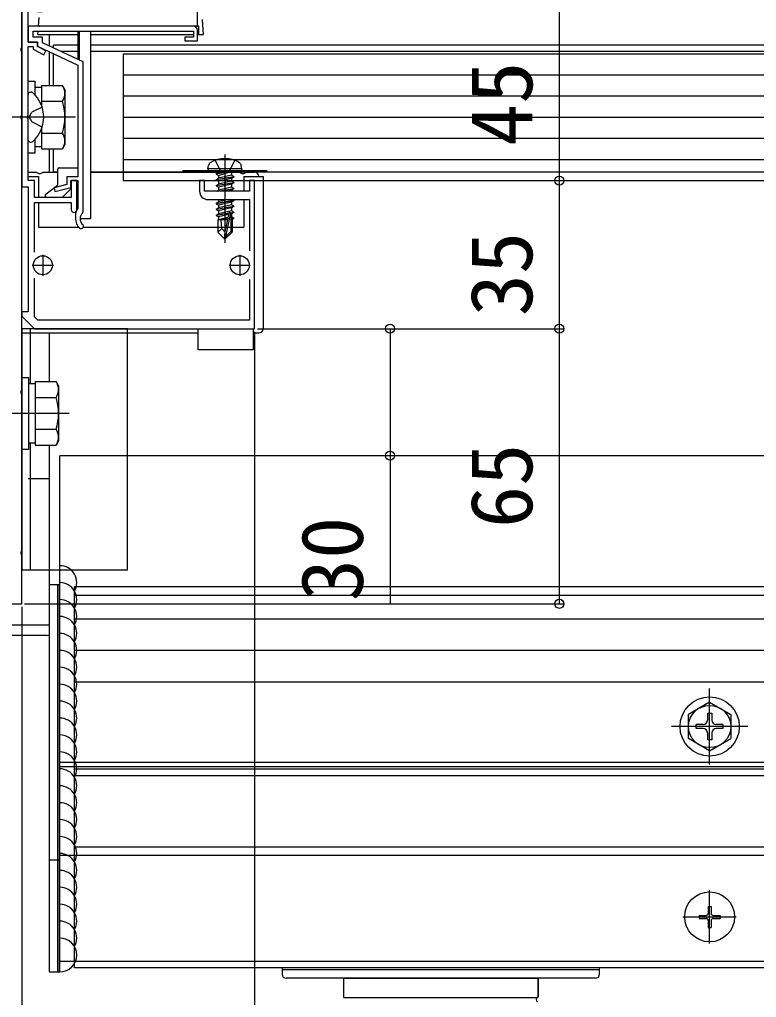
# Model space of a CAD drawing. Units: millimetres, scale not verified. Extents: x -875 to 875, y -1304 to 1296.
# Drawn here: x -618.2 to -444.2, y 142.9 to 374 of the extents above; entities that cross this region are included whole.
import ezdxf
from ezdxf.enums import TextEntityAlignment as Align

# ---------------------------------------------------------------- set-up
doc = ezdxf.new("R2010")
doc.units = ezdxf.units.MM
doc.header["$LTSCALE"] = 8
for name, color, linetype in [('0-3_YKK_11', 7, 'Continuous'), ('0-4_YKK_12', 2, 'Continuous'), ('0-5_YKK_13', 4, 'Continuous'), ('0-7_YKK_D', 6, 'Continuous')]:
    doc.layers.add(name, color=color, linetype=linetype)
doc.styles.add('ＭＳ ゴシック', font='')
doc.styles.get('ＭＳ ゴシック').set_extended_font_data('MS Gothic')

msp = doc.modelspace()

# ---------------------------------------------------------------- linework, layer by layer
at = {"layer": '0-3_YKK_11'}
for p, q in [((-605.018, 327.695), (-605.018, 326.895)), ((-612.718, 318.395), (-612.718, 313.395)), ((-566.218, 318.395), (-566.218, 313.395)), ((-615.218, 315.895), (-610.218, 315.895)), ((-568.718, 315.895), (-563.718, 315.895))]:
    msp.add_line(p, q, dxfattribs=at)
for points in [[(-644.218, 235.895), (-617.718, 235.895), (-617.718, 247.437), (-617.838, 247.62), (-617.838, 248.17), (-617.718, 248.353), (-617.718, 285.437), (-617.838, 285.62), (-617.838, 286.17), (-617.718, 286.353), (-617.718, 350.437), (-617.838, 350.62), (-617.838, 351.17), (-617.718, 351.353), (-617.718, 366.437), (-617.838, 366.62), (-617.838, 367.17), (-617.718, 367.353), (-617.718, 379.395), (-614.118, 379.395), (-614.118, 375.895), (-612.718, 375.895), (-612.718, 379.895)], [(-617.718, 379.395), (-617.718, 334.395), (-616.218, 334.395), (-616.218, 304.895), (-617.718, 304.895), (-617.718, 303.895), (-614.718, 300.895), (-562.718, 300.895), (-562.718, 335.895), (-563.918, 335.895), (-563.918, 333.395), (-574.518, 333.395), (-574.518, 335.895), (-575.718, 335.895), (-575.718, 333.395)], [(-604.718, 329.045), (-604.718, 335.895), (-606.018, 335.895), (-606.018, 331.895), (-614.718, 331.895), (-614.718, 335.895), (-616.218, 335.895), (-616.218, 350.437), (-616.338, 350.62), (-616.338, 351.17), (-616.218, 351.353), (-616.218, 367.595), (-615.018, 367.595), (-615.018, 366.988), (-612.449, 365.652), (-611.987, 366.539), (-614.018, 367.595), (-614.018, 368.595), (-616.218, 368.595), (-616.218, 379.395)], [(-577.218, 372.395), (-616.218, 372.395), (-616.218, 368.595), (-614.018, 368.595), (-614.018, 367.695), (-604.418, 363.195), (-604.418, 336.795), (-607.018, 336.795), (-607.018, 334.989), (-610.083, 334.18), (-609.853, 333.31), (-606.118, 334.295), (-606.118, 335.895), (-604.418, 335.895), (-604.418, 329.592), (-604.473, 329.42)], [(-603.314, 328.285), (-603.218, 328.504), (-603.218, 363.958), (-612.818, 368.458), (-612.818, 369.795), (-615.018, 369.795), (-615.018, 371.195), (-577.118, 371.195), (-577.118, 369.795), (-579.218, 369.795), (-579.218, 368.895), (-576.218, 368.895), (-576.218, 371.395)], [(-614.718, 318.955), (-614.718, 330.695), (-606.018, 330.695), (-606.018, 329.045)], [(-573.718, 331.395), (-563.918, 331.395), (-563.918, 319.294)], [(-563.918, 312.497), (-563.918, 302.895), (-613.89, 302.895), (-614.718, 303.724), (-614.718, 312.836)]]:
    msp.add_lwpolyline(points, dxfattribs=at)
for centre, radius, start, end in [((-577.218, 371.395), 1, 0.00001, 89.99999), ((-573.718, 333.395), 2, 180.00001, 269.99999), ((-605.368, 329.045), 0.65, 180.00001, 269.99999), ((-605.368, 329.045), 0.65, 270.00001, 359.99999), ((-602.018, 327.695), 3, 144.90318, 180), ((-602.018, 326.895), 1.9, 132.9859, 227.02712), ((-602.018, 326.895), 3, 180.00001, 227.02713), ((-603.688, 325.103), 0.55, 227.02712, 330.00001), ((-603.688, 325.103), 0.55, 329.99997, 47.0271)]:
    msp.add_arc(centre, radius, start, end, dxfattribs=at)
at = {"layer": '0-4_YKK_12'}
for p, q in [((-611.218, 370.395), (-611.218, 367.708)), ((-604.368, 367.895), (-610.218, 367.895)), ((-610.218, 367.239), (-610.218, 367.895)), ((-279.718, 367.895), (-601.368, 367.895)), ((-611.218, 366.383), (-611.218, 358.401)), ((-610.218, 358.401), (-610.218, 365.914)), ((-604.368, 366.395), (-608.418, 366.395)), ((-279.718, 366.395), (-601.368, 366.395)), ((-611.218, 343.39), (-611.218, 337.895)), ((-611.218, 299.895), (-611.218, 288.401)), ((-611.218, 265.395), (-616.218, 265.395)), ((507.782, 239.895), (-605.218, 239.895)), ((507.782, 237.869), (-605.218, 237.869)), ((507.782, 232.295), (-605.218, 232.295)), ((-618.718, 230.895), (-611.218, 230.895)), ((507.782, 224.895), (-605.218, 224.895)), ((507.782, 217.395), (-605.218, 217.395)), ((511.282, 198.395), (-608.718, 198.395)), ((511.282, 197.395), (-608.718, 197.395)), ((507.782, 196.808), (-605.218, 196.808)), ((507.782, 195.271), (-605.218, 195.271)), ((507.782, 178.396), (-605.218, 178.396)), ((511.282, 176.395), (-608.718, 176.395)), ((511.282, 151.395), (-608.718, 151.395)), ((507.782, 151.396), (-605.218, 151.396)), ((507.782, 149.896), (-605.218, 149.896))]:
    msp.add_line(p, q, dxfattribs=at)
for points in [[(-609.168, 337.895), (-610.218, 337.895), (-610.218, 343.39)], [(-279.718, 337.895), (-593.718, 337.895), (-601.368, 337.895)], [(-611.218, 273.39), (-611.218, 243.895), (-611.218, 230.895)], [(511.282, 270.895), (495.782, 270.895), (-592.718, 270.895), (-608.718, 270.895)], [(-608.718, 151.395), (-608.718, 243.895), (-608.718, 270.895)], [(-605.218, 149.896), (-605.218, 151.395), (-605.218, 239.895)]]:
    msp.add_lwpolyline(points, dxfattribs=at)
at = {"layer": '0-5_YKK_13'}
for p, q in [((-613.746, 372.395), (-613.622, 374.426)), ((-575.868, 372.395), (-613.427, 372.395)), ((-575.868, 370.395), (-575.868, 372.395)), ((-575.086, 373.956), (-574.868, 370.395)), ((-613.868, 370.395), (-613.819, 371.195)), ((-613.868, 370.395), (-604.368, 370.395)), ((-604.368, 364.497), (-604.368, 371.195)), ((-604.068, 364.356), (-604.068, 371.195)), ((-601.368, 326.895), (-601.368, 371.195)), ((-601.368, 370.395), (-577.118, 370.395)), ((-576.218, 370.395), (-574.868, 370.395)), ((-593.718, 365.895), (496.282, 365.895)), ((-593.718, 365.895), (-593.718, 335.895)), ((-593.718, 360.895), (496.282, 360.895)), ((-613.018, 358.401), (-608.099, 358.401)), ((-613.018, 358.401), (-613.018, 353.625)), ((-607.518, 357.395), (-608.099, 358.401)), ((-616.218, 356.146), (-616.218, 356.25)), ((-616.218, 345.644), (-616.218, 356.146)), ((-615.673, 356.795), (-615.475, 356.795)), ((-614.618, 357.945), (-613.018, 357.945)), ((-607.518, 357.395), (-607.518, 344.395)), ((-593.718, 355.895), (496.282, 355.895)), ((-613.018, 354.895), (-613.018, 353.625)), ((-613.018, 354.648), (-608.099, 354.648)), ((-615.962, 350.895), (-615.353, 352.04)), ((-612.893, 353.267), (-615.353, 352.04)), ((-611.714, 350.895), (-633.131, 350.895)), ((-605.018, 350.895), (-631.518, 350.895)), ((-615.962, 350.895), (-615.353, 349.75)), ((-612.893, 348.523), (-615.353, 349.75)), ((-593.718, 350.895), (496.282, 350.895)), ((-613.018, 348.166), (-613.018, 346.895)), ((-613.018, 348.166), (-613.018, 343.39)), ((-613.018, 347.142), (-608.099, 347.142)), ((-615.673, 344.995), (-615.475, 344.995)), ((-607.518, 344.395), (-608.099, 343.39)), ((-593.718, 345.895), (496.282, 345.895)), ((-613.018, 343.845), (-614.618, 343.845)), ((-613.018, 343.39), (-608.099, 343.39)), ((-569.718, 342.095), (-569.718, 321.195)), ((-593.718, 340.895), (496.282, 340.895)), ((-616.218, 337.895), (-614.182, 337.895)), ((-612.754, 337.895), (-609.168, 337.895)), ((-609.168, 335.045), (-609.168, 338.595)), ((-608.868, 338.895), (-604.418, 338.895)), ((-601.368, 337.895), (-566.182, 337.895)), ((-559.718, 338.195), (-579.718, 338.195)), ((-573.718, 338.695), (-573.577, 339.498)), ((-565.718, 338.695), (-573.718, 338.695)), ((-573.718, 338.695), (-573.63, 338.195)), ((-565.806, 338.195), (-573.63, 338.195)), ((-571.818, 337.545), (-568.218, 338.145)), ((-568.218, 338.045), (-571.818, 337.445)), ((-571.818, 337.545), (-571.268, 337.863)), ((-571.818, 337.545), (-571.818, 337.445)), ((-571.818, 337.545), (-571.818, 337.445)), ((-571.818, 337.445), (-571.268, 337.128)), ((-568.218, 338.145), (-571.268, 337.863)), ((-571.268, 337.128), (-568.218, 338.045)), ((-571.268, 337.995), (-571.268, 337.863)), ((-568.218, 338.145), (-568.218, 338.045)), ((-568.168, 337.995), (-568.168, 337.163)), ((-565.718, 338.695), (-565.86, 339.498)), ((-565.718, 338.695), (-565.806, 338.195)), ((-564.754, 337.895), (-562.718, 337.895)), ((-616.218, 336.895), (-613.718, 336.895)), ((-613.718, 336.895), (-613.718, 331.895)), ((-593.718, 335.895), (496.282, 335.895)), ((-571.818, 336.145), (-567.618, 336.845)), ((-567.618, 336.745), (-571.818, 336.045)), ((-571.818, 336.145), (-571.268, 336.463)), ((-571.818, 336.145), (-571.818, 336.045)), ((-571.818, 336.045), (-571.268, 335.728)), ((-571.818, 334.745), (-567.618, 335.445)), ((-567.618, 335.345), (-571.818, 334.645)), ((-568.168, 337.163), (-571.268, 336.463)), ((-571.268, 337.128), (-571.268, 336.463)), ((-568.168, 336.428), (-571.268, 335.728)), ((-568.168, 335.763), (-571.268, 335.063)), ((-571.268, 335.728), (-571.268, 335.063)), ((-567.618, 336.845), (-568.168, 337.163)), ((-567.618, 336.745), (-568.168, 336.428)), ((-568.168, 336.428), (-568.168, 335.763)), ((-567.618, 335.445), (-568.168, 335.763)), ((-567.618, 336.845), (-567.618, 336.745)), ((-567.618, 335.445), (-567.618, 335.345)), ((-565.218, 336.895), (-565.218, 333.395)), ((-611.968, 332.795), (-609.288, 334.805)), ((-606.168, 333.895), (-608.168, 331.895)), ((-606.168, 334.36), (-606.168, 333.895)), ((-571.818, 334.745), (-571.268, 335.063)), ((-571.818, 334.745), (-571.818, 334.645)), ((-571.818, 334.645), (-571.268, 334.328)), ((-571.732, 333.395), (-571.268, 333.663)), ((-571.518, 333.395), (-567.618, 334.045)), ((-568.168, 334.363), (-571.268, 333.663)), ((-571.268, 334.328), (-571.268, 333.663)), ((-567.618, 333.945), (-570.918, 333.395)), ((-568.168, 335.028), (-568.168, 334.363)), ((-567.618, 334.045), (-568.168, 334.363)), ((-568.168, 333.628), (-568.168, 333.395)), ((-567.618, 334.045), (-567.618, 333.945)), ((-608.168, 331.895), (-611.668, 331.895)), ((-571.818, 330.545), (-567.618, 331.245)), ((-567.618, 331.145), (-571.818, 330.445)), ((-571.818, 330.545), (-571.268, 330.863)), ((-571.818, 330.545), (-571.818, 330.445)), ((-568.91, 331.395), (-571.268, 330.863)), ((-571.268, 331.395), (-571.268, 330.863)), ((-568.168, 330.828), (-568.168, 330.163)), ((-567.618, 331.245), (-567.878, 331.395)), ((-567.618, 331.245), (-567.618, 331.145)), ((-565.218, 331.395), (-565.218, 324.895)), ((-571.818, 330.445), (-571.268, 330.128)), ((-571.818, 329.145), (-567.618, 329.845)), ((-567.618, 329.745), (-571.818, 329.045)), ((-571.818, 329.145), (-571.268, 329.463)), ((-571.818, 329.145), (-571.818, 329.045)), ((-571.818, 329.045), (-571.268, 328.728)), ((-571.818, 327.745), (-568.793, 328.249)), ((-568.821, 328.145), (-571.818, 327.645)), ((-568.168, 330.163), (-571.268, 329.463)), ((-571.268, 330.128), (-571.268, 329.463)), ((-568.168, 328.763), (-571.268, 328.063)), ((-571.268, 328.728), (-571.268, 328.063)), ((-568.809, 328.202), (-569.718, 323.817)), ((-568.386, 328.318), (-569.568, 322.619)), ((-568.386, 328.317), (-567.618, 328.445)), ((-567.618, 328.345), (-568.331, 328.226)), ((-568.318, 328.147), (-568.318, 323.869)), ((-567.618, 329.845), (-568.168, 330.163)), ((-568.168, 329.428), (-568.168, 328.763)), ((-567.618, 328.445), (-568.168, 328.763)), ((-567.618, 329.845), (-567.618, 329.745)), ((-567.618, 328.445), (-567.618, 328.345)), ((-601.368, 326.895), (-603.918, 326.895)), ((-571.818, 327.745), (-571.268, 328.063)), ((-571.818, 327.745), (-571.818, 327.645)), ((-571.818, 327.645), (-571.268, 327.328)), ((-571.418, 326.595), (-571.268, 326.663)), ((-571.418, 326.595), (-571.418, 323.745)), ((-569.142, 326.595), (-571.418, 326.595)), ((-568.878, 327.867), (-571.268, 327.328)), ((-571.268, 327.328), (-571.268, 326.663)), ((-569.023, 327.17), (-571.268, 326.663)), ((-569.083, 326.878), (-570.801, 326.595)), ((-569.139, 326.611), (-569.223, 326.595)), ((-568.168, 327.363), (-568.321, 327.328)), ((-567.718, 327.103), (-568.318, 327.004)), ((-567.718, 326.887), (-568.318, 326.771)), ((-568.018, 326.595), (-568.318, 326.595)), ((-568.168, 328.028), (-568.168, 327.363)), ((-567.718, 327.103), (-568.168, 327.363)), ((-567.718, 326.887), (-568.018, 326.714)), ((-568.018, 326.714), (-568.018, 323.745)), ((-567.718, 327.103), (-567.718, 326.887)), ((-603.179, 324.895), (-565.218, 324.895)), ((-570.461, 324.549), (-571.418, 323.745)), ((-569.868, 322.195), (-571.418, 323.745)), ((-569.718, 323.817), (-569.868, 322.195)), ((-569.718, 323.817), (-569.718, 322.195)), ((-568.318, 323.869), (-569.568, 322.619)), ((-569.568, 322.195), (-568.018, 323.745)), ((-568.018, 323.745), (-568.318, 323.869)), ((-569.868, 322.195), (-569.568, 322.195)), ((-569.568, 322.619), (-569.568, 322.195)), ((-615.718, 300.895), (-615.718, 287.945)), ((-563.018, 299.895), (-561.718, 299.895)), ((-616.118, 287.945), (-614.518, 287.945)), ((-614.518, 288.401), (-609.599, 288.401)), ((-614.518, 288.401), (-614.518, 273.39)), ((-609.018, 287.395), (-609.599, 288.401)), ((-609.018, 287.395), (-609.018, 274.395)), ((-614.518, 284.895), (-614.518, 276.895)), ((-614.518, 284.648), (-609.599, 284.648)), ((-606.518, 280.895), (-633.018, 280.895)), ((-614.518, 277.142), (-609.599, 277.142)), ((-614.518, 273.845), (-616.118, 273.845)), ((-615.718, 273.845), (-615.718, 243.895)), ((-614.518, 273.39), (-609.599, 273.39)), ((-609.018, 274.395), (-609.599, 273.39)), ((-685.72, 230.895), (-611.716, 230.895)), ((-611.716, 230.895), (-611.218, 230.895)), ((-611.812, 228.395), (-685.625, 228.395)), ((-455.218, 197.896), (-455.218, 215.896)), ((-455.218, 212.646), (-460.218, 209.759)), ((-455.218, 212.646), (-450.218, 209.759)), ((-460.218, 204.032), (-460.218, 209.759)), ((-455.718, 210.046), (-455.718, 208.396)), ((-455.718, 210.046), (-454.718, 210.046)), ((-454.718, 210.046), (-454.718, 208.396)), ((-450.218, 209.759), (-450.218, 204.032)), ((-446.218, 206.896), (-464.218, 206.896)), ((-456.718, 207.396), (-458.368, 207.396)), ((-458.368, 206.396), (-458.368, 207.396)), ((-456.718, 206.396), (-458.368, 206.396)), ((-452.068, 207.396), (-453.718, 207.396)), ((-452.068, 206.396), (-453.718, 206.396)), ((-452.068, 207.396), (-452.068, 206.396)), ((-455.218, 201.146), (-460.218, 204.032)), ((-455.718, 205.396), (-455.718, 203.746)), ((-454.718, 203.746), (-455.718, 203.746)), ((-455.218, 201.146), (-450.218, 204.032)), ((-454.718, 205.396), (-454.718, 203.746)), ((-611.218, 175.396), (-609.218, 175.396)), ((-609.218, 175.396), (-608.718, 175.396)), ((-455.218, 155.596), (-455.218, 168.196)), ((-455.568, 164.396), (-454.868, 164.396)), ((-455.568, 164.396), (-455.568, 162.746)), ((-454.868, 164.396), (-454.868, 162.746)), ((-461.518, 161.896), (-448.918, 161.896)), ((-457.718, 162.246), (-457.718, 161.546)), ((-457.718, 162.246), (-456.068, 162.246)), ((-454.368, 162.246), (-452.718, 162.246)), ((-452.718, 162.246), (-452.718, 161.546)), ((-457.718, 161.546), (-456.068, 161.546)), ((-455.568, 161.046), (-455.568, 159.396)), ((-454.868, 161.046), (-454.868, 159.396)), ((-454.368, 161.546), (-452.718, 161.546)), ((-455.568, 159.396), (-454.868, 159.396)), ((-481.218, 149.896), (-556.218, 149.896)), ((-481.218, 149.396), (-556.218, 149.396)), ((-482.218, 147.396), (-555.218, 147.396)), ((-541.718, 147.396), (-541.718, 143.063)), ((-541.718, 147.396), (-495.718, 147.396)), ((-541.718, 147.396), (-541.718, 143.063)), ((-495.718, 143.066), (-495.718, 147.396)), ((-495.718, 147.396), (-495.718, 143.054)), ((-541.627, 142.896), (-495.814, 142.896))]:
    msp.add_line(p, q, dxfattribs=at)
for points in [[(-616.218, 342.395), (-616.218, 359.395), (-614.618, 359.395), (-614.618, 356.18)], [(-616.218, 345.54), (-616.218, 345.644), (-616.218, 345.995)], [(-614.618, 345.61), (-614.618, 342.395), (-616.218, 342.395)], [(-572.018, 340.675), (-570.863, 338.358), (-569.718, 337.749)], [(-567.418, 340.675), (-568.573, 338.358), (-569.718, 337.749)], [(-567.618, 335.345), (-568.168, 335.028), (-571.268, 334.328)], [(-565.218, 336.895), (-560.718, 336.895), (-560.718, 300.895)], [(-567.618, 333.945), (-568.168, 333.628), (-569.198, 333.395)], [(-613.718, 330.695), (-613.718, 324.895), (-604.254, 324.895)], [(-567.618, 331.145), (-568.168, 330.828), (-571.268, 330.128)], [(-567.618, 329.745), (-568.168, 329.428), (-571.268, 328.728)], [(-567.618, 328.345), (-568.168, 328.028), (-568.318, 327.994)], [(-569.718, 323.817), (-570.461, 324.549), (-570.618, 326.595)], [(-617.218, 299.895), (-592.718, 299.895), (-576.018, 299.895)], [(-609.218, 148.896), (-609.218, 240.396), (-611.218, 240.396)], [(-611.218, 240.396), (-611.218, 148.896), (-609.218, 148.896)], [(-608.718, 148.896), (-608.718, 240.396), (-609.218, 240.396)], [(-609.218, 240.396), (-609.218, 148.896), (-608.718, 148.896)], [(-556.218, 149.896), (-556.218, 149.396), (-556.218, 148.396)], [(-481.218, 148.396), (-481.218, 149.396), (-481.218, 149.896)]]:
    msp.add_lwpolyline(points, dxfattribs=at)
for points in [[(-617.718, 300.895), (-617.718, 243.895), (-592.718, 243.895), (-592.718, 300.895)], [(-576.018, 300.895), (-563.018, 300.895), (-563.018, 295.895), (-576.018, 295.895)], [(-617.718, 272.395), (-617.718, 289.395), (-616.118, 289.395), (-616.118, 272.395)]]:
    msp.add_lwpolyline(points, close=True, dxfattribs=at)
for centre, radius in [((-612.718, 315.895), 2.25), ((-566.218, 315.895), 2.25), ((-455.218, 206.896), 7), ((-455.218, 206.896), 5), ((-455.218, 161.896), 5.9)]:
    msp.add_circle(centre, radius, dxfattribs=at)
for centre, radius, start, end in [((-613.427, 372.695), 0.3, 176.5, 270), ((-610.841, 356.524), 3.323, 325.61575, 34.38425), ((-615.673, 356.25), 0.545, 90, 180), ((-615.475, 356.245), 0.55, 48.43917, 90), ((-620.218, 350.895), 7.7, 311.56083, 48.43917), ((-619.938, 350.895), 12.419, 342.41205, 17.58795), ((-610.841, 345.266), 3.323, 325.61575, 34.38425), ((-615.673, 345.54), 0.545, 180, 270), ((-615.475, 345.545), 0.55, 270, 311.56083), ((-572.69, 339.341), 0.9, 122.05588, 170), ((-569.718, 334.595), 6.5, 57.94412, 122.05588), ((-566.746, 339.341), 0.9, 10, 57.94412), ((-613.468, 338.595), 1, 224.427, 315.573), ((-608.868, 338.595), 0.3, 90, 180), ((-571.468, 337.995), 0.2, 0, 90), ((-567.968, 337.995), 0.2, 90, 180), ((-565.468, 338.595), 1, 224.427, 315.573), ((-562.718, 336.895), 1, 0, 90), ((-611.668, 332.395), 0.5, 126.8699, 270), ((-609.468, 335.045), 0.3, 306.8699, 0), ((-568.567, 328.147), 0.248, 0, 167.19096), ((-561.718, 300.895), 1, 270, 0), ((-617.218, 300.895), 1, 240, 270), ((-612.341, 286.524), 3.323, 325.61575, 34.38425), ((-621.438, 280.895), 12.419, 342.41205, 17.58795), ((-612.341, 275.266), 3.323, 325.61575, 34.38425), ((-608.718, 240.896), 4, 330, 90), ((-608.718, 236.896), 4, 330, 90), ((-608.718, 232.896), 4, 330, 90), ((-608.718, 228.896), 4, 330, 90), ((-608.718, 224.896), 4, 330, 90), ((-611.812, 229.395), 1, 270, 306.41379), ((-608.718, 220.896), 4, 330, 90), ((-608.718, 216.896), 4, 330, 90), ((-608.718, 212.896), 4, 330, 90), ((-608.718, 208.896), 4, 330, 90), ((-608.718, 204.896), 4, 330, 90), ((-456.718, 208.396), 1, 270, 0), ((-453.718, 208.396), 1, 180, 270), ((-456.718, 205.396), 1, 0, 90), ((-453.718, 205.396), 1, 90, 180), ((-608.718, 200.896), 4, 330, 90), ((-608.718, 196.896), 4, 330, 90), ((-608.718, 192.896), 4, 330, 90), ((-608.718, 188.896), 4, 330, 90), ((-608.718, 184.896), 4, 330, 90), ((-608.718, 180.896), 4, 330, 90), ((-608.718, 176.896), 4, 330, 90), ((-608.718, 172.896), 4, 330, 90), ((-608.718, 168.896), 4, 330, 90), ((-608.718, 164.896), 4, 330, 90), ((-608.718, 160.896), 4, 330, 90), ((-456.068, 162.746), 0.5, 270, 0), ((-454.368, 162.746), 0.5, 180, 270), ((-608.718, 156.896), 4, 330, 90), ((-456.068, 161.046), 0.5, 0, 90), ((-454.368, 161.046), 0.5, 90, 180), ((-608.718, 152.896), 4, 270, 90), ((-555.218, 148.396), 1, 180, 270), ((-482.218, 148.396), 1, 270, 0), ((-541.518, 143.063), 0.2, 180, 253.43859), ((-495.718, 142.396), 0.5, 106.60693, 253.40383), ((-495.918, 143.066), 0.2, 286.60693, 0.00538)]:
    msp.add_arc(centre, radius, start, end, dxfattribs=at)
msp.add_ellipse((-604.668, 339.195), major_axis=(0.3, 0), ratio=0.999888, start_param=4.712389, end_param=5.6975337, dxfattribs=at)
at = {"layer": '0-7_YKK_D'}
for p, q in [((-576.218, 372.395), (-576.218, 434.395)), ((-490.718, 335.895), (-490.718, 380.895)), ((-499.718, 335.895), (-489.718, 335.895)), ((-499.718, 335.895), (-489.718, 335.895)), ((-490.718, 300.895), (-490.718, 335.895)), ((-562.018, 300.895), (-489.718, 300.895)), ((-562.018, 300.895), (-529.718, 300.895)), ((-490.718, 235.895), (-490.718, 300.895)), ((-562.718, 300.195), (-562.718, 108.896)), ((-617.018, 235.895), (-489.718, 235.895)), ((-617.718, 235.195), (-617.718, 108.896)), ((-617.718, 235.195), (-617.718, 108.896))]:
    msp.add_line(p, q, dxfattribs=at)
msp.add_lwpolyline([(-530.718, 300.895), (-530.718, 270.895), (-530.718, 236.004)], dxfattribs=at)
for centre in [(-490.718, 335.895), (-490.718, 335.895), (-530.718, 300.895), (-490.718, 300.895), (-490.718, 300.895), (-530.718, 270.895), (-490.718, 235.895)]:
    msp.add_circle(centre, 1.075, dxfattribs=at)

# ---------------------------------------------------------------- texts
at = {"layer": '0-7_YKK_D', "style": 'ＭＳ ゴシック'}
for s, p in [('45', (-492.718, 344.077)), ('35', (-492.718, 303.85)), ('65', (-492.718, 253.793)), ('30', (-532.718, 236.527))]:
    msp.add_text(s, height=14.66, rotation=90, dxfattribs=at).set_placement(p, align=Align.BOTTOM_LEFT)

doc.saveas('drawing.dxf')
